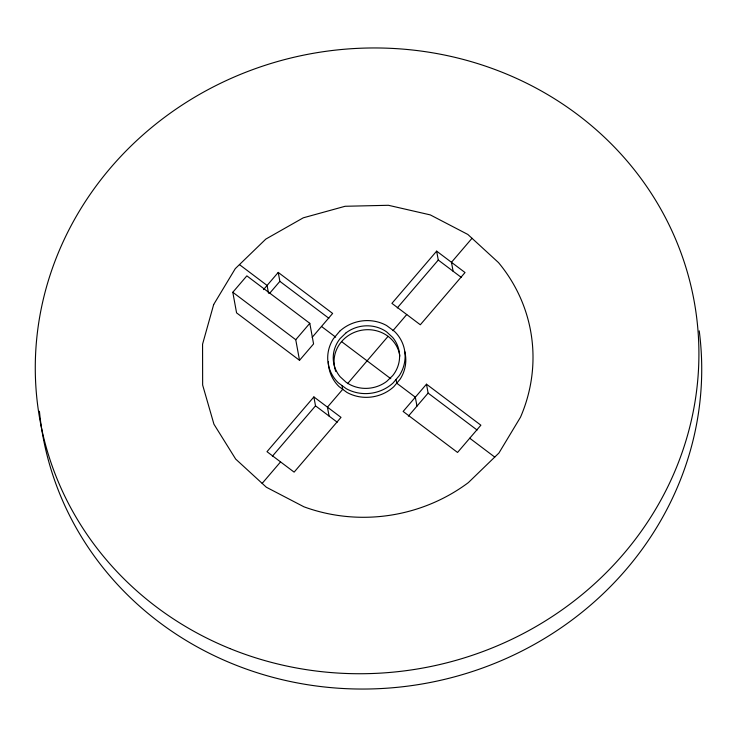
<?xml version="1.0" encoding="UTF-8"?>
<svg xmlns="http://www.w3.org/2000/svg" width="737" height="737" viewBox="0 0 737 737"><rect width="100%" height="100%" fill="white"/><g stroke="black" fill="none" stroke-linecap="round" stroke-linejoin="round"><path stroke-width="1.11" d="M232.8 292.267L246.849 275.859L309.798 323.313L313.575 343.921L299.526 360.319L236.577 312.866L232.8 292.267L295.749 339.72L299.526 360.319M263.505 289.632L278.236 272.423L332.636 313.437L312.175 337.343M269.466 293.501L279.876 281.35L278.236 272.423M295.749 339.72L309.798 323.313M436.645 251.133L391.918 303.358L420.311 324.768L465.029 272.533L436.645 251.133L438.275 260.05L461.242 277.361M313.879 396.921L266.997 451.68L294.127 472.131L341.01 417.372L313.879 396.921L315.519 405.847L337.224 422.209M397.28 307.928L438.275 260.05M272.358 456.249L315.519 405.847M262.169 483.389L280.567 461.906M347.56 383.664L388.077 336.339M392.922 330.683L406.741 314.542M472.021 238.3L451.468 262.308L453.098 271.225M426.483 384.189L403.139 411.439L457.548 452.454L480.883 425.203L426.483 384.189L428.114 393.107L477.079 430.021M408.362 416.175L428.114 393.107M279.876 281.35L328.84 318.255M239.451 264.611L267.089 285.449L268.517 293.252M321.489 326.463L335.676 337.159M341.563 341.6L390.803 378.717M469.736 438.22L494.739 457.078M416.967 406.124L415.327 397.206L396.746 383.194L396.055 379.454M342.032 385.562L342.723 389.311L327.449 407.146L329.08 416.073M335.796 371.503A33.11 31.092 -10.4 0 1 359.619 330.655A33.11 31.092 -10.4 0 1 399.869 356.118M404.724 351.475A38.785 36.426 -10.4 0 1 400.136 379.168L393.788 386.713A38.785 36.426 -10.4 0 1 346.924 392.416L339.057 386.603A38.785 36.426 -10.4 0 1 328.38 361.821M699.22 330.849A332.461 312.212 -10.4 0 1 405.184 686.451A332.461 312.212 -10.4 0 1 39.429 411.255M213.684 304.51L202.564 344.207L202.647 385.036L213.942 424.217L235.674 459.077L266.361 487.24L303.92 506.798A166.23 156.106 -10.4 0 0 468.363 482.606L498.921 453.034L520.506 417.179A166.23 156.106 -10.4 0 0 498.516 262.612L467.829 234.449L430.27 214.891L388.417 205.291L345.109 206.277L303.294 217.811L265.827 239.083L235.269 268.655L213.684 304.51M339.711 331.226L333.364 338.78A38.785 36.426 -10.4 0 0 338.375 382.853L346.233 388.675A38.785 36.426 -10.4 0 0 393.097 382.964L399.445 375.419A38.785 36.426 -10.4 0 0 394.442 331.346L386.584 325.524A38.785 36.426 -10.4 0 0 339.711 331.226M346.15 332.746L340.043 338.661A33.248 31.221 -10.4 0 0 340.125 376.745L346.261 382.374A33.248 31.221 -10.4 0 0 386.658 381.453L392.775 375.538A33.248 31.221 -10.4 0 0 392.692 337.454L386.557 331.816A33.248 31.221 -10.4 0 0 346.15 332.746M229.907 648.56A332.461 312.212 -10.4 0 0 697.34 323.479A332.461 312.212 -10.4 0 0 174.033 110.495A332.461 312.212 -10.4 0 0 229.907 648.56"/></g></svg>
